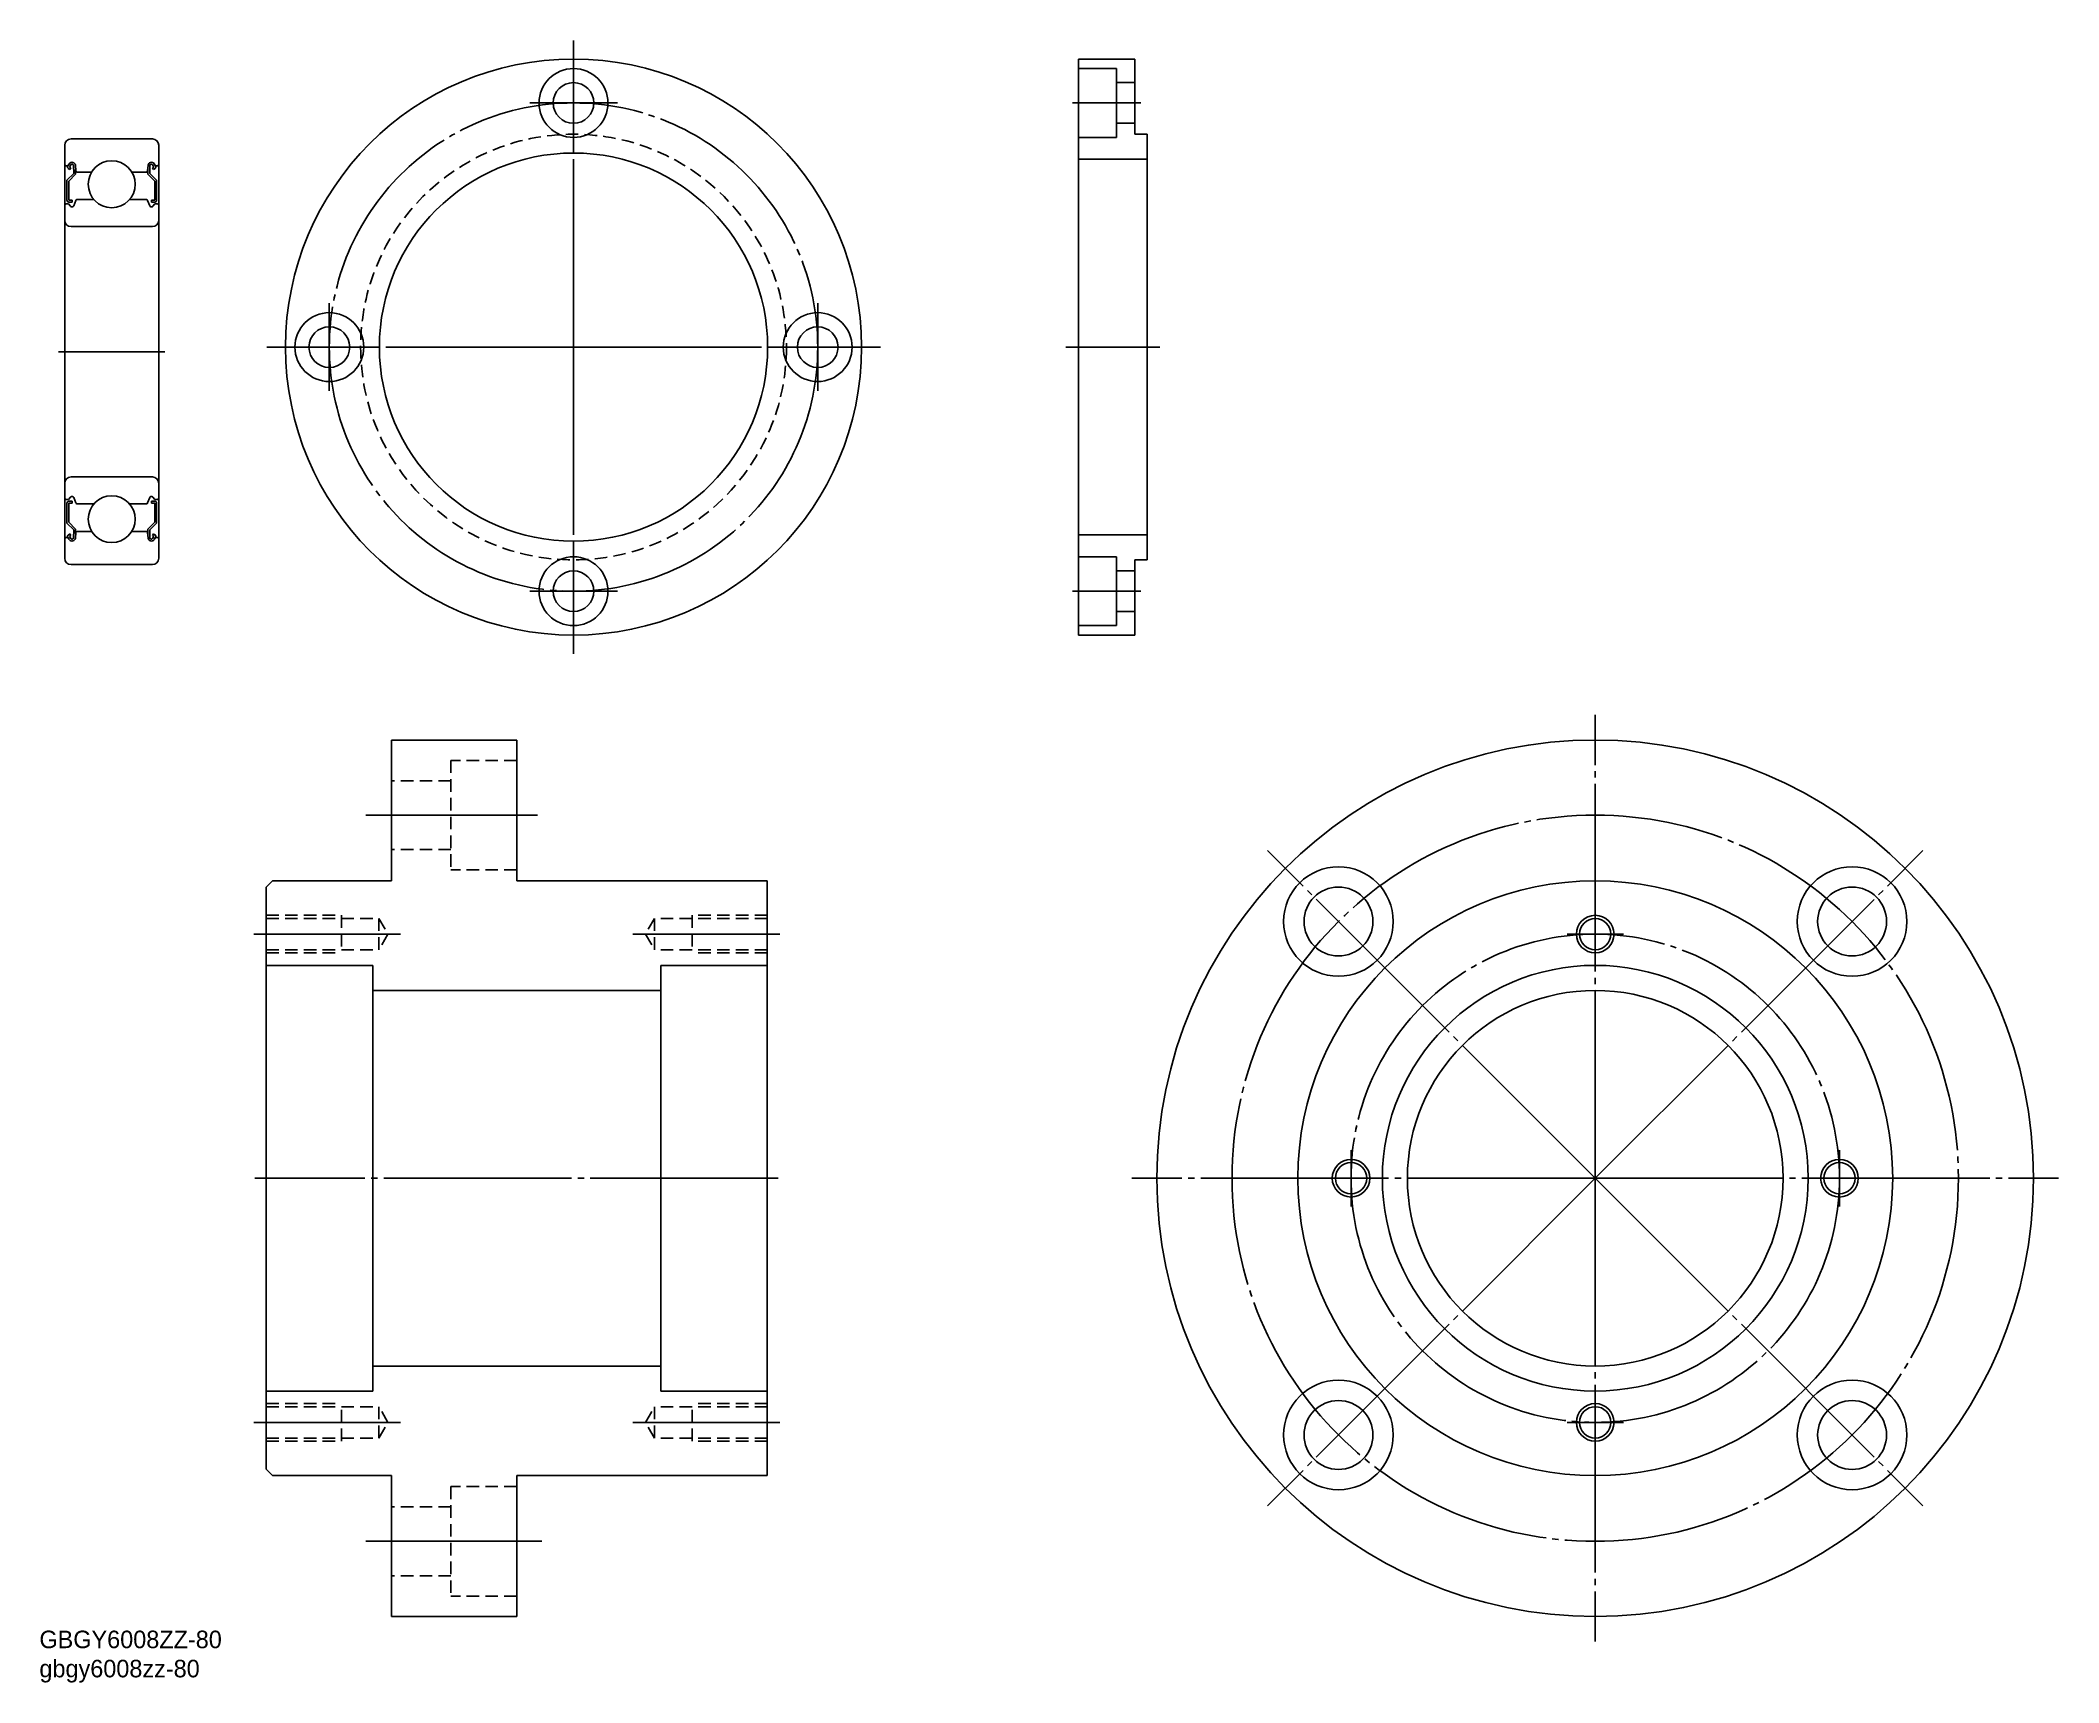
# Model space of a CAD drawing. Extents: x -147 to 175, y -69 to 194.
import ezdxf

# ---------------------------------------------------------------- set-up
doc = ezdxf.new("R2010")
doc.units = 0
doc.linetypes.add('CENTER', pattern=[33, 30, -1, 1, -1])
doc.linetypes.add('DASHED', pattern=[3, 2, -1])
doc.layers.get('0').update_dxf_attribs({"linetype": 'CONTINUOUS'})
doc.layers.add('CENTER', color=7, linetype='CONTINUOUS')

# ---------------------------------------------------------------- blocks, each defined once
blk = doc.blocks.new('*U2')
at = {"linetype": 'CONTINUOUS'}
for s, p in [('GBGY6008ZZ-80', (-147.59, -63.21)), ('gbgy6008zz-80', (-147.59, -67.87))]:
    blk.add_text(s, height=2.8, dxfattribs=at).set_placement(p)

msp = doc.modelspace()

# ---------------------------------------------------------------- linework, layer by layer
at = {"color": 7, "linetype": 'CONTINUOUS'}
for p, q in [((18.34, 98.63), (18.34, 190.63)), ((18.34, 190.63), (27.34, 190.63)), ((27.34, 190.63), (27.34, 178.63)), ((18.34, 189.13), (24.44, 189.13)), ((24.44, 178.13), (24.44, 189.13)), ((24.44, 186.88), (27.34, 186.88)), ((18.34, 178.13), (24.44, 178.13)), ((24.44, 180.38), (27.34, 180.38)), ((27.34, 178.63), (29.34, 178.63)), ((29.34, 178.63), (29.34, 110.63)), ((18.34, 174.63), (29.34, 174.63)), ((18.34, 114.63), (29.34, 114.63)), ((18.34, 111.13), (24.44, 111.13)), ((24.44, 111.13), (24.44, 100.13)), ((27.34, 110.63), (27.34, 98.63)), ((27.34, 110.63), (29.34, 110.63)), ((24.44, 108.88), (27.34, 108.88)), ((18.34, 100.13), (24.44, 100.13)), ((24.44, 102.38), (27.34, 102.38)), ((27.34, 98.63), (18.34, 98.63)), ((-91.36, 81.86), (-71.36, 81.86)), ((-91.36, 59.36), (-91.36, 81.86)), ((-71.36, 59.36), (-71.36, 81.86)), ((-111.36, 58.36), (-110.36, 59.36)), ((-111.36, -34.64), (-111.36, 58.36)), ((-91.36, 59.36), (-110.36, 59.36)), ((-31.36, 59.36), (-71.36, 59.36)), ((-31.36, 59.36), (-31.36, -35.64)), ((-94.36, 45.86), (-111.36, 45.86)), ((-94.36, -22.14), (-94.36, 45.86)), ((-31.36, 45.86), (-48.36, 45.86)), ((-48.36, 45.86), (-48.36, -22.14)), ((-48.36, 41.86), (-94.36, 41.86)), ((-48.36, -18.14), (-94.36, -18.14)), ((-94.36, -22.14), (-111.36, -22.14)), ((-31.36, -22.14), (-48.36, -22.14)), ((-111.36, -34.64), (-110.36, -35.64)), ((-91.36, -35.64), (-110.36, -35.64)), ((-91.36, -58.14), (-91.36, -35.64)), ((-31.36, -35.64), (-71.36, -35.64)), ((-71.36, -58.14), (-71.36, -35.64)), ((-91.36, -58.14), (-71.36, -58.14))]:
    msp.add_line(p, q, dxfattribs=at)
for p, q in [((-142.54, 177.89), (-129.54, 177.89)), ((-143.54, 176.89), (-143.54, 110.89)), ((-128.54, 176.89), (-128.54, 110.89)), ((-143.34, 173.59), (-143.04, 173.59)), ((-142.1, 172.37), (-143.2, 171.27)), ((-143.2, 171.27), (-143.2, 168.09)), ((-143.04, 173.59), (-142.81, 173.92)), ((-142.72, 173), (-142.97, 173.18)), ((-141.8, 172.24), (-142.9, 171.14)), ((-142.9, 171.14), (-142.9, 168.09)), ((-142.79, 173.42), (-142.56, 173.75)), ((-142.55, 173.25), (-142.79, 173.42)), ((-142.72, 173), (-142.55, 173.25)), ((-142.14, 173.63), (-142.1, 172.37)), ((-141.85, 173.67), (-141.77, 172.78)), ((-141.8, 173.12), (-141.8, 172.24)), ((-141.57, 172.59), (-139.24, 172.59)), ((-130.51, 172.59), (-132.84, 172.59)), ((-130.23, 173.67), (-130.31, 172.78)), ((-130.28, 173.12), (-130.28, 172.24)), ((-130.28, 172.24), (-129.18, 171.14)), ((-129.93, 173.63), (-129.98, 172.37)), ((-129.98, 172.37), (-128.88, 171.27)), ((-129.53, 173.25), (-129.29, 173.42)), ((-129.36, 173), (-129.53, 173.25)), ((-129.29, 173.42), (-129.52, 173.75)), ((-129.36, 173), (-129.11, 173.18)), ((-129.04, 173.59), (-129.27, 173.92)), ((-129.18, 171.14), (-129.18, 168.09)), ((-128.74, 173.59), (-129.04, 173.59)), ((-128.88, 171.27), (-128.88, 168.09)), ((-142.38, 168.09), (-142.9, 168.09)), ((-142.9, 167.79), (-142.38, 167.79)), ((-142.38, 167.79), (-142.38, 168.09)), ((-142.11, 167.18), (-141.78, 168.06)), ((-141.59, 168.19), (-138.88, 168.19)), ((-130.48, 168.19), (-133.2, 168.19)), ((-129.97, 167.18), (-130.3, 168.06)), ((-129.7, 167.79), (-129.7, 168.09)), ((-129.7, 168.09), (-129.18, 168.09)), ((-129.18, 167.79), (-129.7, 167.79)), ((-143.34, 167.49), (-142.94, 167.49)), ((-142.94, 167.49), (-142.62, 167.12)), ((-142.47, 167.04), (-142.29, 167.04)), ((-129.61, 167.04), (-129.78, 167.04)), ((-129.14, 167.49), (-129.46, 167.12)), ((-128.74, 167.49), (-129.14, 167.49)), ((-142.54, 163.89), (-129.54, 163.89)), ((-142.54, 123.89), (-129.54, 123.89)), ((-143.34, 120.29), (-142.94, 120.29)), ((-143.2, 116.52), (-143.2, 119.69)), ((-142.94, 120.29), (-142.62, 120.67)), ((-142.9, 119.99), (-142.38, 119.99)), ((-142.9, 116.64), (-142.9, 119.69)), ((-142.38, 119.69), (-142.9, 119.69)), ((-142.47, 120.74), (-142.29, 120.74)), ((-142.38, 119.99), (-142.38, 119.69)), ((-142.11, 120.61), (-141.78, 119.73)), ((-141.59, 119.59), (-138.88, 119.59)), ((-130.48, 119.59), (-133.2, 119.59)), ((-129.97, 120.61), (-130.3, 119.73)), ((-129.61, 120.74), (-129.78, 120.74)), ((-129.7, 119.99), (-129.7, 119.69)), ((-129.18, 119.99), (-129.7, 119.99)), ((-129.7, 119.69), (-129.18, 119.69)), ((-129.14, 120.29), (-129.46, 120.67)), ((-129.18, 116.64), (-129.18, 119.69)), ((-128.74, 120.29), (-129.14, 120.29)), ((-128.88, 116.52), (-128.88, 119.69)), ((-142.1, 115.42), (-143.2, 116.52)), ((-141.8, 115.54), (-142.9, 116.64)), ((-130.28, 115.54), (-129.18, 116.64)), ((-129.98, 115.42), (-128.88, 116.52)), ((-143.34, 114.19), (-143.04, 114.19)), ((-143.04, 114.2), (-142.81, 113.87)), ((-142.72, 114.78), (-142.97, 114.61)), ((-142.55, 114.54), (-142.79, 114.37)), ((-142.79, 114.37), (-142.56, 114.04)), ((-142.72, 114.78), (-142.55, 114.54)), ((-142.14, 114.16), (-142.1, 115.42)), ((-141.85, 114.12), (-141.77, 115.01)), ((-141.8, 114.67), (-141.8, 115.54)), ((-141.57, 115.19), (-139.24, 115.19)), ((-130.51, 115.19), (-132.84, 115.19)), ((-130.23, 114.12), (-130.31, 115.01)), ((-130.28, 114.67), (-130.28, 115.54)), ((-129.93, 114.16), (-129.98, 115.42)), ((-129.36, 114.78), (-129.53, 114.54)), ((-129.53, 114.54), (-129.29, 114.37)), ((-129.29, 114.37), (-129.52, 114.04)), ((-129.36, 114.78), (-129.11, 114.61)), ((-129.04, 114.2), (-129.27, 113.87)), ((-128.74, 114.19), (-129.04, 114.19)), ((-142.54, 109.89), (-129.54, 109.89))]:
    msp.add_line(p, q)
at = {"color": 3, "linetype": 'DASHED'}
for p, q in [((-81.86, 78.61), (-81.86, 61.11)), ((-71.36, 78.61), (-81.86, 78.61)), ((-81.86, 75.36), (-91.36, 75.36)), ((-81.86, 64.36), (-91.36, 64.36)), ((-71.36, 61.11), (-81.86, 61.11)), ((-111.36, 53.86), (-99.36, 53.86)), ((-111.36, 53.36), (-93.36, 53.36)), ((-99.36, 53.86), (-99.36, 47.86)), ((-93.36, 53.36), (-91.92, 50.86)), ((-93.36, 53.36), (-93.36, 48.36)), ((-49.36, 53.36), (-50.81, 50.86)), ((-49.36, 53.36), (-49.36, 48.36)), ((-31.36, 53.36), (-49.36, 53.36)), ((-43.36, 53.86), (-43.36, 47.86)), ((-31.36, 53.86), (-43.36, 53.86)), ((-111.36, 48.36), (-93.36, 48.36)), ((-91.92, 50.86), (-93.36, 48.36)), ((-50.81, 50.86), (-49.36, 48.36)), ((-31.36, 48.36), (-49.36, 48.36)), ((-111.36, 47.86), (-99.36, 47.86)), ((-31.36, 47.86), (-43.36, 47.86)), ((-111.36, -24.14), (-99.36, -24.14)), ((-111.36, -24.64), (-93.36, -24.64)), ((-99.36, -30.14), (-99.36, -24.14)), ((-91.92, -27.14), (-93.36, -24.64)), ((-93.36, -29.64), (-93.36, -24.64)), ((-50.81, -27.14), (-49.36, -24.64)), ((-49.36, -29.64), (-49.36, -24.64)), ((-31.36, -24.64), (-49.36, -24.64)), ((-43.36, -30.14), (-43.36, -24.14)), ((-31.36, -24.14), (-43.36, -24.14)), ((-93.36, -29.64), (-91.92, -27.14)), ((-49.36, -29.64), (-50.81, -27.14)), ((-111.36, -29.64), (-93.36, -29.64)), ((-111.36, -30.14), (-99.36, -30.14)), ((-31.36, -29.64), (-49.36, -29.64)), ((-31.36, -30.14), (-43.36, -30.14)), ((-81.86, -37.39), (-81.86, -54.89)), ((-71.36, -37.39), (-81.86, -37.39)), ((-81.86, -40.64), (-91.36, -40.64)), ((-81.86, -51.64), (-91.36, -51.64)), ((-71.36, -54.89), (-81.86, -54.89))]:
    msp.add_line(p, q, dxfattribs=at)
at = {"color": 7, "linetype": 'CONTINUOUS'}
for centre, radius in [((-62.29, 144.63), 46), ((-62.29, 183.63), 5.5), ((-62.29, 183.63), 3.25), ((-136.04, 170.64), 3.75), ((-62.29, 144.63), 31), ((-101.29, 144.63), 5.5), ((-23.29, 144.63), 5.5), ((-101.29, 144.63), 3.25), ((-23.29, 144.63), 3.25), ((-136.04, 117.14), 3.75), ((-62.29, 105.63), 5.5), ((-62.29, 105.63), 3.25), ((100.88, 11.86), 70), ((59.87, 52.87), 8.75), ((141.9, 52.87), 8.75), ((100.88, 11.86), 47.5), ((59.87, 52.87), 5.5), ((141.9, 52.87), 5.5), ((100.88, 50.86), 2.5), ((100.88, 11.86), 34), ((100.88, 11.86), 30), ((61.88, 11.86), 2.5), ((139.88, 11.86), 2.5), ((59.87, -29.15), 8.75), ((141.9, -29.15), 8.75), ((59.87, -29.15), 5.5), ((100.88, -27.14), 2.5), ((141.9, -29.15), 5.5)]:
    msp.add_circle(centre, radius, dxfattribs=at)
at = {"color": 3, "linetype": 'DASHED'}
msp.add_circle((-62.29, 144.63), 34, dxfattribs=at)
at = {"color": 3, "linetype": 'CONTINUOUS'}
for centre in [(100.88, 50.86), (61.88, 11.86), (139.88, 11.86), (100.88, -27.14)]:
    msp.add_circle(centre, 3, dxfattribs=at)
for centre, radius, start, end in [((-142.54, 176.89), 1, 90, 180), ((-129.54, 176.89), 1, 0, 90), ((-142.37, 173.62), 0.53, 5.0651, 144.9356), ((-129.7, 173.62), 0.53, 35.0644, 174.9349), ((-143.34, 173.79), 0.2, 180, 270), ((-142.79, 173.42), 0.3, 144.9356, 235.0377), ((-142.37, 173.62), 0.23, 2.1311, 144.9356), ((-141.57, 172.79), 0.2, 185.0651, 270), ((-130.51, 172.79), 0.2, 270, 354.9349), ((-129.7, 173.62), 0.23, 35.0644, 177.8689), ((-129.28, 173.42), 0.3, 304.9623, 35.0644), ((-128.74, 173.79), 0.2, 270, 0), ((-142.9, 168.09), 0.3, 180, 270), ((-141.59, 167.99), 0.2, 90, 159.9703), ((-130.48, 167.99), 0.2, 20.0297, 90), ((-129.18, 168.09), 0.3, 270, 0), ((-143.34, 167.29), 0.2, 90, 180), ((-142.54, 164.89), 1, 180, 270), ((-142.47, 167.24), 0.2, 219.9991, 270), ((-142.29, 167.24), 0.2, 270, 339.9703), ((-129.78, 167.24), 0.2, 200.0297, 270), ((-129.61, 167.24), 0.2, 270, 320.0009), ((-129.54, 164.89), 1, 270, 0), ((-128.74, 167.29), 0.2, 0, 90), ((-142.54, 122.89), 1, 90, 180), ((-129.54, 122.89), 1, 0, 90), ((-143.34, 120.49), 0.2, 180, 270), ((-142.9, 119.69), 0.3, 90, 180), ((-142.47, 120.54), 0.2, 90, 140.0009), ((-142.29, 120.54), 0.2, 20.0297, 90), ((-141.59, 119.79), 0.2, 200.0297, 270), ((-130.48, 119.79), 0.2, 270, 339.9703), ((-129.78, 120.54), 0.2, 90, 159.9703), ((-129.61, 120.54), 0.2, 39.9991, 90), ((-129.18, 119.69), 0.3, 0, 90), ((-128.74, 120.49), 0.2, 270, 0), ((-143.34, 113.99), 0.2, 90, 180), ((-142.79, 114.37), 0.3, 124.9623, 215.0644), ((-142.37, 114.17), 0.53, 215.0644, 354.9349), ((-142.37, 114.17), 0.23, 215.0644, 357.8689), ((-141.57, 114.99), 0.2, 90, 174.9349), ((-130.51, 114.99), 0.2, 5.0651, 90), ((-129.7, 114.17), 0.53, 185.0651, 324.9356), ((-129.7, 114.17), 0.23, 182.1311, 324.9356), ((-129.28, 114.37), 0.3, 324.9356, 55.0377), ((-128.74, 113.99), 0.2, 0, 90), ((-142.54, 110.89), 1, 180, 270), ((-129.54, 110.89), 1, 270, 0)]:
    msp.add_arc(centre, radius, start, end)
at = {"layer": 'CENTER', "color": 1, "linetype": 'CENTER'}
for p, q in [((-62.29, 144.63), (-62.29, 193.63)), ((-62.29, 183.63), (-62.29, 190.63)), ((-62.29, 183.63), (-69.29, 183.63)), ((-62.29, 183.63), (-55.29, 183.63)), ((-62.29, 183.63), (-62.29, 176.63)), ((17.39, 183.63), (28.31, 183.63)), ((-101.29, 144.63), (-101.29, 151.63)), ((-23.29, 144.63), (-23.29, 151.63)), ((-144.54, 143.89), (-127.54, 143.89)), ((-62.29, 144.63), (-111.29, 144.63)), ((-101.29, 144.63), (-108.29, 144.63)), ((-101.29, 144.63), (-101.29, 137.63)), ((-101.29, 144.63), (-94.29, 144.63)), ((-62.29, 144.63), (-62.29, 95.63)), ((-62.29, 144.63), (-13.29, 144.63)), ((-23.29, 144.63), (-30.29, 144.63)), ((-23.29, 144.63), (-23.29, 137.63)), ((-23.29, 144.63), (-16.29, 144.63)), ((16.34, 144.63), (31.34, 144.63)), ((-62.29, 105.63), (-62.29, 112.63)), ((-62.29, 105.63), (-69.29, 105.63)), ((-62.29, 105.63), (-55.29, 105.63)), ((-62.29, 105.63), (-62.29, 98.63)), ((17.39, 105.63), (28.31, 105.63)), ((100.88, 11.86), (100.88, 85.86)), ((-68.02, 69.86), (-95.47, 69.86)), ((100.88, 11.86), (48.56, 64.19)), ((100.88, 11.86), (153.21, 64.19)), ((100.88, 50.86), (100.88, 55.36)), ((-113.36, 50.86), (-89.92, 50.86)), ((-29.36, 50.86), (-52.81, 50.86)), ((100.88, 50.86), (96.38, 50.86)), ((100.88, 50.86), (100.88, 46.36)), ((100.88, 50.86), (105.38, 50.86)), ((61.88, 11.86), (61.88, 16.36)), ((139.88, 11.86), (139.88, 16.36)), ((-29.61, 11.86), (-113.16, 11.86)), ((100.88, 11.86), (26.88, 11.86)), ((100.88, 11.86), (48.56, -40.47)), ((61.88, 11.86), (57.38, 11.86)), ((61.88, 11.86), (61.88, 7.36)), ((61.88, 11.86), (66.38, 11.86)), ((100.88, 11.86), (100.88, -62.14)), ((100.88, 11.86), (174.88, 11.86)), ((100.88, 11.86), (153.21, -40.47)), ((139.88, 11.86), (135.38, 11.86)), ((139.88, 11.86), (139.88, 7.36)), ((139.88, 11.86), (144.38, 11.86)), ((100.88, -27.14), (100.88, -22.64)), ((-113.36, -27.14), (-89.92, -27.14)), ((-29.36, -27.14), (-52.81, -27.14)), ((100.88, -27.14), (96.38, -27.14)), ((100.88, -27.14), (105.38, -27.14)), ((100.88, -27.14), (100.88, -31.64)), ((-67.33, -46.14), (-95.47, -46.14))]:
    msp.add_line(p, q, dxfattribs=at)
for centre, radius in [((-62.29, 144.63), 39), ((100.88, 11.86), 58), ((100.88, 11.86), 39)]:
    msp.add_circle(centre, radius, dxfattribs=at)

# ---------------------------------------------------------------- block references
at = {"linetype": 'CONTINUOUS'}
msp.add_blockref('*U2', (0, 0), dxfattribs=at)

doc.saveas('drawing.dxf')
